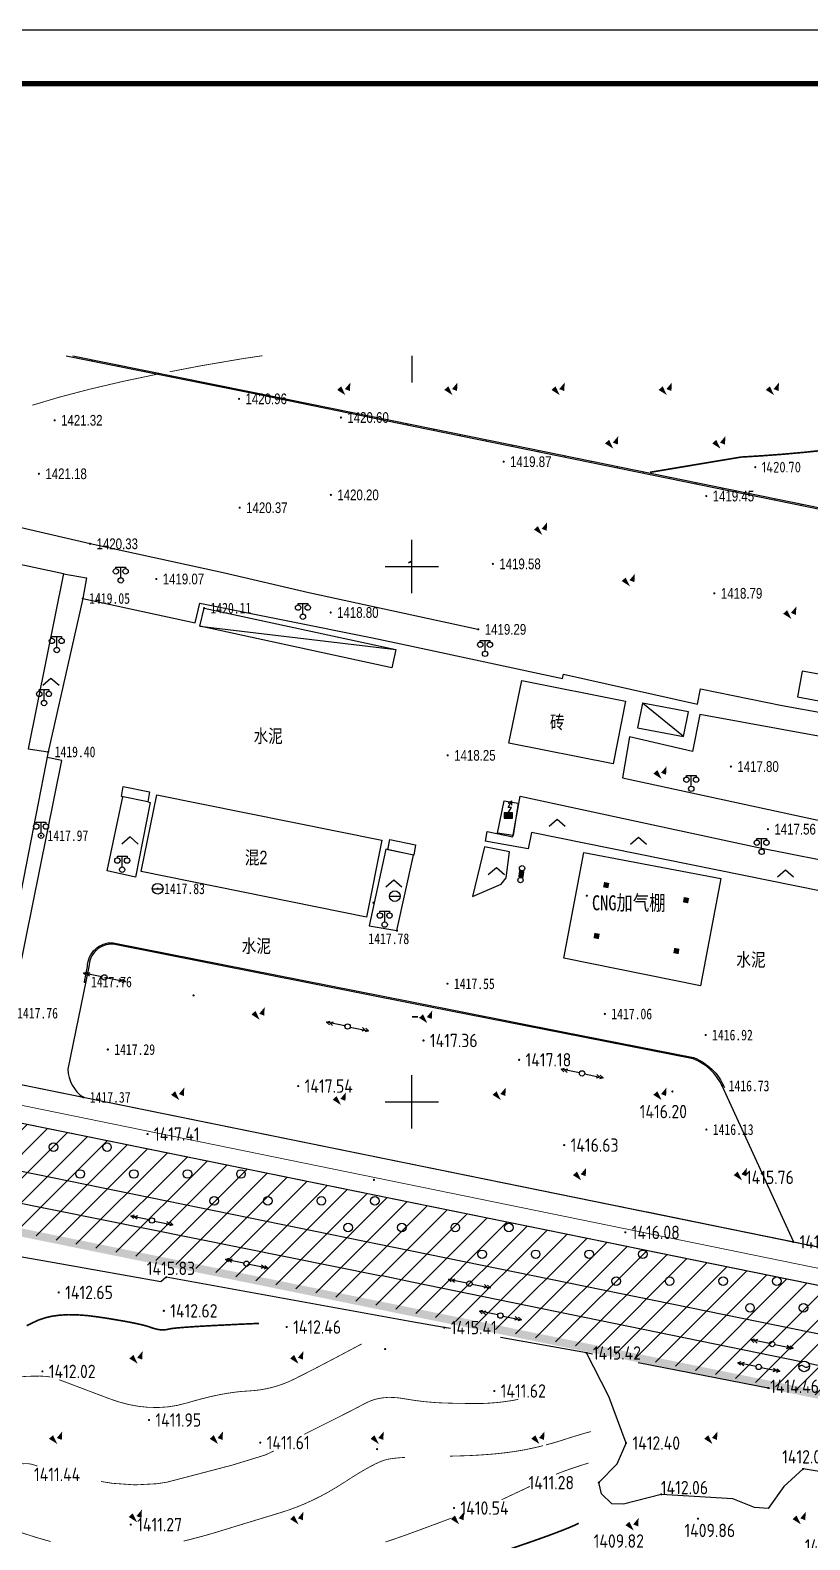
# Model space of a CAD drawing. Extents: x -2226 to 12369489, y -12501589 to 2275.
# Drawn here: x 5663960.8 to 5664106.3, y -6547689.2 to -6547407.2 of the extents above; entities that cross this region are included whole.
import ezdxf
from ezdxf.enums import TextEntityAlignment as Align

# ---------------------------------------------------------------- set-up
doc = ezdxf.new("R2010")
doc.units = 0
doc.header["$LTSCALE"] = 1000
doc.header["$MEASUREMENT"] = 0
for name, pattern in [('ACAD_ISO05W100', [34, 24, -3, 0.5, -3, 0.5, -3]), ('DASHDOT2', [0.5, 0.25, -0.125, 0, -0.125]), ('DIVIDE', [1.25, 0.5, -0.25, 0, -0.25, 0, -0.25])]:
    doc.linetypes.add(name, pattern=pattern)
doc.layers.get('0').update_dxf_attribs({"linetype": 'CONTINUOUS'})
for name, color, linetype in [('DLSS', 4, 'CONTINUOUS'), ('GCD', 8, 'CONTINUOUS'), ('PUB_TEXT', 7, 'CONTINUOUS'), ('PUB_TITLE', 7, 'CONTINUOUS'), ('周边地形图', 8, 'CONTINUOUS'), ('用地红线', 1, 'DIVIDE')]:
    doc.layers.add(name, color=color, linetype=linetype)
doc.layers.add('道路红线', color=1, linetype='CONTINUOUS', lineweight=0)
doc.styles.add('HZ', font='', dxfattribs={"width": 0.8})
doc.styles.get("Standard").update_dxf_attribs({"font": 'GBENOR', "bigfont": 'GBCBIG'})
doc.styles.add('SZTH', font='', dxfattribs={"width": 0.8, "height": 3})
doc.styles.get('HZ').set_extended_font_data('SimSun')
doc.styles.get('SZTH').set_extended_font_data('FZZhongDengXian-Z07S')

# ---------------------------------------------------------------- blocks, each defined once
blk = doc.blocks.new('gc013a')
at = {"linetype": 'Continuous'}
blk.add_line((0.5, 0), (4, 0), dxfattribs=at)
at = {"linetype": 'Continuous', "flags": 128}
for points in [[(2.77, 0.35), (3.38, 0), (2.77, -0.35)], [(3.39, 0.35), (4, 0), (3.39, -0.35)]]:
    blk.add_lwpolyline(points, dxfattribs=at)
blk = doc.blocks.new('gc170')
at = {"linetype": 'Continuous'}
blk.add_circle((0, 0), 0.5, dxfattribs=at)
blk = doc.blocks.new('gc090')
for points in [[(-1.02, 0.41, 1, 0, 0), (0.15, -0.9, 0, 0, 0)], [(1.07, 1.45, 0, 1, 0), (0.52, 0.05, 1, 1, 0)]]:
    blk.add_lwpolyline(points, format="xyseb")
blk = doc.blocks.new('gc122')
blk.add_circle((0, 0), 0.8)
blk = doc.blocks.new('gc097')
for p, q in [((-0.9, 2.2), (-0.9, 2.5)), ((-0.9, 2.5), (0.9, 2.5)), ((0, 0.5), (0, 2.5)), ((0.9, 2.5), (0.9, 2.2))]:
    blk.add_line(p, q)
for centre in [(-0.9, 1.7), (0, 0), (0.9, 1.7)]:
    blk.add_circle(centre, 0.5)
blk = doc.blocks.new('GC042')
blk.add_line((-1, 0), (1, 0))
blk.add_circle((0, 0), 1)
blk = doc.blocks.new('GC200')
at = {"linetype": 'Continuous', "const_width": 0.2, "flags": 128}
blk.add_lwpolyline([(-0.1, 0, 1), (0.1, 0, 1)], format="xyb", close=True, dxfattribs=at)
blk = doc.blocks.new('gc211')
for p, q in [((0, 0), (-1.5, -1.32)), ((1.5, -1.32), (0, 0))]:
    blk.add_line(p, q)
blk = doc.blocks.new('gc046')
blk.add_circle((0, 0), 1)
for centre, start, end in [((-0.43, -0.55), 52.0967, 144.3058), ((0.43, 0.55), 232.0967, 324.3058)]:
    blk.add_arc(centre, 0.694, start, end)
blk = doc.blocks.new('gc002')
at = {"const_width": 1}
blk.add_lwpolyline([(-0.5, 0), (0.5, 0)], dxfattribs=at)
blk = doc.blocks.new('*U19')
at = {"linetype": 'Continuous'}
for points in [[(0.8, 1), (-0.8, 1), (0.8, 0)], [(-0.8, 0), (0.8, 0), (-0.8, 1)], [(0.8, 0), (-0.8, 0), (0, 0)]]:
    blk.add_solid(points, dxfattribs=at)
blk = doc.blocks.new('gc129')
at = {"linetype": 'Continuous', "flags": 128}
for points in [[(-0.05, 2), (0.64, 3.2)], [(-0.05, 2.8), (0.64, 3.2)], [(0.64, 2.4), (0.64, 3.2)], [(-0.8, 0), (0, 0), (0.8, 0), (0.8, 1), (-0.8, 1), (-0.8, 0)], [(0.58, 2), (-0.05, 2)], [(0, 1), (0.58, 2)]]:
    blk.add_lwpolyline(points, dxfattribs=at)
at = {"linetype": 'Continuous'}
blk.add_blockref('*U19', (0, 0), dxfattribs=at)

msp = doc.modelspace()

# ---------------------------------------------------------------- hatches: boundary and pattern name
at = {"layer": 'PUB_TEXT'}
h = msp.add_hatch(dxfattribs=at)
h.set_pattern_fill('ANSI31', color=62, scale=2, style=0)
h.set_pattern_definition([(45, (5659762.3015, -6542474.5832), (-2.245064, 2.245064), [])])
h.paths.add_polyline_path([(5663473.99, -6547974.44), (5663811.29, -6548013.16), (5663803.53, -6548018.87), (5663798.4, -6548024.15), (5663793.4, -6548031.23), (5663457.36, -6547992.66), (5663455.09, -6547991.63), (5663453.92, -6547990.57), (5663452.92, -6547988.73), (5663452.74, -6547987.81), (5663493.87, -6547525.21), (5663494.28, -6547522.42), (5663495.13, -6547520.82), (5663496.36, -6547519.38), (5663497.42, -6547518.57), (5663499.28, -6547518), (5663502.79, -6547518.35), (5664257.18, -6547672.12), (5664260.62, -6547675.58), (5664263.78, -6547680.43), (5664265.2, -6547683.16), (5664266.64, -6547686.39), (5664267.08, -6547688.5), (5664267.32, -6547692.27), (5664267.25, -6547694.09), (5664234.43, -6547954.44), (5664230.47, -6547954.27), (5664222.81, -6547955.85), (5664215.94, -6547959.91), (5664213.24, -6547962.58), (5664247.31, -6547692.36), (5664246.5, -6547690.54), (5663512.56, -6547540.76)])

# ---------------------------------------------------------------- linework, layer by layer
at = {"layer": 'DLSS', "linetype": 'Continuous', "const_width": 0.2, "flags": 128}
for points in [[(5664032, -6547619.06), (5663702.03, -6547551.83)], [(5663700.96, -6547558.82), (5664032, -6547626.23)], [(5664277.59, -6547669.16), (5664032, -6547619.06)], [(5664032, -6547626.23), (5664257.18, -6547672.12)]]:
    msp.add_lwpolyline(points, dxfattribs=at)
at = {"layer": 'PUB_TITLE'}
msp.add_lwpolyline([(5663292.59, -6548248.25), (5664481.59, -6548248.25), (5664481.59, -6547407.25), (5663292.59, -6547407.25)], close=True, dxfattribs=at)
at = {"layer": 'PUB_TITLE', "const_width": 1}
msp.add_lwpolyline([(5663317.59, -6548238.25), (5664471.59, -6548238.25), (5664471.59, -6547417.25), (5663317.59, -6547417.25)], close=True, dxfattribs=at)
at = {"layer": '周边地形图'}
for p, q in [((5663972.36, -6547469.03), (5663972.41, -6547468.79)), ((5664032, -6547468.05), (5664032, -6547473.05)), ((5663977.26, -6547470.02), (5663977.31, -6547469.78)), ((5663982.16, -6547471.01), (5663982.21, -6547470.77)), ((5663987.07, -6547472), (5663987.11, -6547471.76)), ((5663991.97, -6547472.99), (5663992.01, -6547472.75)), ((5663996.87, -6547473.98), (5663996.92, -6547473.74)), ((5664001.77, -6547474.96), (5664001.82, -6547474.73)), ((5664006.67, -6547475.97), (5664006.72, -6547475.73)), ((5664011.57, -6547476.97), (5664011.61, -6547476.73)), ((5664016.46, -6547477.97), (5664016.51, -6547477.73)), ((5664021.36, -6547478.97), (5664021.41, -6547478.74)), ((5664026.26, -6547479.97), (5664026.31, -6547479.74)), ((5664031.16, -6547480.97), (5664031.21, -6547480.74)), ((5664036.06, -6547481.98), (5664036.11, -6547481.74)), ((5664040.96, -6547482.98), (5664041.01, -6547482.74)), ((5664045.86, -6547483.98), (5664045.91, -6547483.74)), ((5664050.76, -6547484.98), (5664050.8, -6547484.74)), ((5664055.65, -6547485.98), (5664055.7, -6547485.75)), ((5664060.55, -6547486.98), (5664060.6, -6547486.75)), ((5664065.45, -6547487.99), (5664065.5, -6547487.75)), ((5664070.35, -6547488.99), (5664070.4, -6547488.75)), ((5664075.25, -6547489.99), (5664075.3, -6547489.75)), ((5664080.15, -6547490.99), (5664080.2, -6547490.76)), ((5664085.05, -6547491.99), (5664085.09, -6547491.76)), ((5664089.94, -6547492.99), (5664089.99, -6547492.76)), ((5664094.84, -6547494), (5664094.89, -6547493.76)), ((5664099.74, -6547495), (5664099.79, -6547494.76)), ((5664104.64, -6547496), (5664104.69, -6547495.76)), ((5664032, -6547512.41), (5664032, -6547502.41)), ((5664027, -6547507.41), (5664037, -6547507.41)), ((5663992.44, -6547518.57), (5664029.02, -6547522.95)), ((5664082.68, -6547539.15), (5664075.02, -6547532.92)), ((5664032, -6547612.41), (5664032, -6547602.41)), ((5664027, -6547607.41), (5664037, -6547607.41))]:
    msp.add_line(p, q, dxfattribs=at)
at = {"layer": '周边地形图', "flags": 128}
for points in [[(5663967.51, -6547468.05), (5664001.67, -6547474.94), (5664032, -6547481.15)], [(5663968.73, -6547468.05), (5664001.71, -6547474.71), (5664032, -6547480.9)], [(5664032, -6547480.9), (5664053.7, -6547485.34), (5664146.26, -6547504.27)], [(5664032, -6547481.15), (5664053.65, -6547485.57), (5664146.22, -6547504.5)], [(5664032, -6547516.51), (5664012.76, -6547512.36), (5663996.77, -6547508.63), (5663971.95, -6547503.18), (5663951.24, -6547498.42), (5663918.6, -6547493.01), (5663912.64, -6547492.84), (5663908.14, -6547498.6), (5663904.53, -6547519.91), (5663900.81, -6547537.75)], [(5663874.55, -6547586.48), (5663876.98, -6547584.98), (5663879.56, -6547583.2), (5663890.48, -6547574.12), (5663900.54, -6547564.38), (5663901.01, -6547563.84), (5663914.42, -6547501.17), (5663914.53, -6547501.06), (5663917.64, -6547498.23), (5663966.98, -6547508.71), (5663960.4, -6547541.49), (5663964.13, -6547542.04), (5663954.84, -6547589.33), (5663955.26, -6547590.96), (5663957.13, -6547590.84), (5663966.67, -6547543.66), (5663963.92, -6547543.12)], [(5663966.96, -6547508.8), (5663971.25, -6547509.54), (5663970.58, -6547513.38), (5663964.13, -6547542.04)], [(5663970.58, -6547513.38), (5663991.54, -6547517.93), (5663992.46, -6547514.26), (5664024.68, -6547520.73), (5664032, -6547522.31)], [(5664044.31, -6547519.16), (5664032, -6547516.51)], [(5664032, -6547522.31), (5664060.12, -6547528.35), (5664060.27, -6547527.54), (5664085.31, -6547533.15), (5664085.88, -6547530.24), (5664101.13, -6547533.38), (5664109.41, -6547534.88), (5664108.58, -6547539.21), (5664085.76, -6547535.08), (5664084.4, -6547541.97), (5664072.62, -6547539.21), (5664071.29, -6547546.86), (5664131.09, -6547559.85), (5664124.06, -6547600.3)], [(5664032, -6547635.28), (5663532, -6547533.21)], [(5663982.7, -6547551.38), (5663983.16, -6547551.47), (5663983.16, -6547551.47), (5663980.45, -6547565.45), (5663975.14, -6547564.25), (5663978.04, -6547550.44)], [(5664045.73, -6547558.71), (5664046.06, -6547556.91), (5664050.82, -6547557.9), (5664052.23, -6547550.29), (5664096.39, -6547559.85), (5664114.6, -6547563.44), (5664113.59, -6547569.13), (5664054.3, -6547557.09), (5664053.73, -6547560.18), (5664045.7, -6547558.71)], [(5664032, -6547559.28), (5664032.7, -6547559.43), (5664032.37, -6547561.36), (5664032, -6547561.28)], [(5664032, -6547562.75), (5664032.31, -6547561.34), (5664032, -6547561.28)], [(5664043.33, -6547569.07), (5664048.66, -6547566.77), (5664049.62, -6547565.56), (5664050.24, -6547560.72), (5664045.54, -6547559.78), (5664043.33, -6547569.07)], [(5663717.94, -6547577.96), (5663938.85, -6547622.31), (5664026.33, -6547639.93)], [(5664032, -6547648.47), (5663986.15, -6547640.16), (5663985.12, -6547641.02), (5663966.28, -6547637.66), (5663922.18, -6547629.91)], [(5664255.39, -6547680.88), (5664032, -6547635.28)], [(5664032, -6547641.08), (5664026.43, -6547639.93)], [(5664104.66, -6547655.99), (5664032, -6547641.08)], [(5664039.21, -6547649.77), (5664038.06, -6547649.57), (5664032, -6547648.47)], [(5664141.82, -6547675.24), (5664132.38, -6547679.86), (5664124.59, -6547679.2), (5664105.02, -6547675.97), (5664101.42, -6547679.25), (5664098.47, -6547683.35), (5664095.96, -6547683.17), (5664091.88, -6547681.54), (5664078.54, -6547680.72), (5664071.48, -6547682.55), (5664069.34, -6547682.52), (5664067.37, -6547680.6), (5664066.89, -6547678.53), (5664070.29, -6547675.01), (5664071.98, -6547671.14), (5664068.79, -6547662.44), (5664064.59, -6547654.31), (5664048.56, -6547651.44)], [(5664065.74, -6547654.53), (5664064.59, -6547654.31)], [(5664098.82, -6547660.96), (5664074.24, -6547656.18)], [(5664123.52, -6547659.86), (5664106.05, -6547656.27)]]:
    msp.add_lwpolyline(points, dxfattribs=at)
at = {"layer": '周边地形图'}
for points, const_width in [([(5664004.13, -6547468.05), (5664000.7, -6547468.55), (5663992.66, -6547469.92), (5663986.78, -6547471.05)], 0.15), ([(5663985.05, -6547471.38), (5663978.1, -6547472.84), (5663971.79, -6547474.32), (5663966.14, -6547475.81), (5663961.15, -6547477.3), (5663961.15, -6547477.3)], 0.15), ([(5664148.41, -6547491.36), (5664146.81, -6547490.55), (5664144.48, -6547489.49), (5664142.09, -6547488.49), (5664139.64, -6547487.57), (5664137.12, -6547486.72), (5664134.51, -6547485.99), (5664131.76, -6547485.41), (5664128.88, -6547485), (5664125.86, -6547484.74), (5664122.7, -6547484.64), (5664119.41, -6547484.7), (5664115.98, -6547484.92), (5664112.42, -6547485.3), (5664108.75, -6547485.73), (5664105.02, -6547486.11), (5664101.22, -6547486.45), (5664097.35, -6547486.74), (5664093.41, -6547486.98), (5664076.46, -6547489.82)], 0.3), ([(5664032, -6547506.43), (5664031.36, -6547506.75)], 0.3), ([(5664032, -6547591.51), (5664033.14, -6547591.55)], 0.3), ([(5663960.13, -6547649.22), (5663961.21, -6547648.68), (5663962.32, -6547648.16), (5663963.54, -6547647.75), (5663964.87, -6547647.44), (5663966.32, -6547647.25), (5663967.88, -6547647.16), (5663969.56, -6547647.19), (5663971.36, -6547647.32), (5663973.27, -6547647.56), (5663975.14, -6547647.84), (5663976.83, -6547648.12), (5663978.34, -6547648.38), (5663979.67, -6547648.63), (5663980.82, -6547648.87), (5663981.78, -6547649.09), (5663982.56, -6547649.3), (5663983.16, -6547649.5), (5663983.66, -6547649.67), (5663984.13, -6547649.81), (5663984.59, -6547649.91), (5663985.02, -6547649.98), (5663985.44, -6547650), (5663985.83, -6547649.99), (5663986.2, -6547649.95), (5663986.55, -6547649.86), (5663987.12, -6547649.76), (5663988.12, -6547649.64), (5663989.57, -6547649.52), (5663991.47, -6547649.39), (5663993.81, -6547649.25), (5663996.59, -6547649.11), (5663999.81, -6547648.95), (5664003.48, -6547648.79)], 0.3), ([(5663966.17, -6547659.31), (5663966.86, -6547659.57), (5663967.87, -6547659.95), (5663969.04, -6547660.39), (5663970.38, -6547660.9), (5663971.89, -6547661.47), (5663973.56, -6547662.1), (5663975.4, -6547662.8), (5663977.31, -6547663.45), (5663979.19, -6547663.95), (5663981.05, -6547664.29), (5663982.88, -6547664.47), (5663984.69, -6547664.5), (5663986.47, -6547664.38), (5663988.22, -6547664.1), (5663989.95, -6547663.67), (5663991.63, -6547663.18), (5663993.23, -6547662.76), (5663994.77, -6547662.39), (5663996.23, -6547662.08), (5663997.63, -6547661.83), (5663998.95, -6547661.64), (5664000.2, -6547661.5), (5664001.38, -6547661.42), (5664002.51, -6547661.34), (5664003.64, -6547661.21), (5664004.75, -6547661.01), (5664005.85, -6547660.76), (5664006.93, -6547660.45), (5664008.01, -6547660.08), (5664009.07, -6547659.65), (5664010.11, -6547659.16), (5664011.22, -6547658.6), (5664012.46, -6547657.97), (5664013.83, -6547657.27), (5664015.33, -6547656.49), (5664016.97, -6547655.63), (5664018.73, -6547654.7), (5664020.63, -6547653.69), (5664022.66, -6547652.61)], 0.15), ([(5663956.09, -6547659.03), (5663956.11, -6547659.03), (5663958.06, -6547658.84), (5663959.8, -6547658.7), (5663961.33, -6547658.64), (5663962.65, -6547658.63), (5663963.76, -6547658.69), (5663964.52, -6547658.8)], 0.15), ([(5664011.9, -6547669.51), (5664012.86, -6547669.02), (5664014.3, -6547668.3), (5664015.76, -6547667.57), (5664017.13, -6547666.89), (5664018.41, -6547666.25), (5664019.58, -6547665.65), (5664020.67, -6547665.1), (5664021.65, -6547664.59), (5664022.54, -6547664.12), (5664023.34, -6547663.7), (5664024.1, -6547663.34), (5664024.9, -6547663.05), (5664025.74, -6547662.83), (5664026.61, -6547662.69), (5664027.52, -6547662.61), (5664028.46, -6547662.62), (5664029.44, -6547662.69), (5664030.45, -6547662.84), (5664031.48, -6547663.01), (5664032, -6547663.09)], 0.15), ([(5664032, -6547663.09), (5664032.51, -6547663.17), (5664033.53, -6547663.3), (5664034.55, -6547663.42), (5664035.57, -6547663.51), (5664036.58, -6547663.59), (5664037.59, -6547663.64), (5664038.6, -6547663.67), (5664039.58, -6547663.7), (5664040.5, -6547663.72), (5664041.36, -6547663.73), (5664042.17, -6547663.74), (5664042.91, -6547663.75), (5664043.6, -6547663.75), (5664044.24, -6547663.75), (5664044.81, -6547663.75), (5664045.37, -6547663.74), (5664045.94, -6547663.71), (5664046.54, -6547663.68), (5664047.15, -6547663.63), (5664047.79, -6547663.58), (5664048.44, -6547663.51), (5664049.12, -6547663.43), (5664049.81, -6547663.33), (5664050.5, -6547663.23), (5664051.18, -6547663.11), (5664051.83, -6547662.97), (5664051.88, -6547662.96)], 0.15), ([(5664057.05, -6547671.48), (5664057.8, -6547671.28), (5664059.06, -6547670.92), (5664060.32, -6547670.52), (5664061.51, -6547670.14), (5664062.57, -6547669.81), (5664063.49, -6547669.53), (5664064.27, -6547669.3), (5664064.92, -6547669.12), (5664065.43, -6547668.99), (5664065.45, -6547668.99)], 0.15), ([(5663937.05, -6547670.73), (5663938.6, -6547670.69), (5663940.9, -6547670.76), (5663943.17, -6547670.97), (5663945.42, -6547671.31), (5663947.64, -6547671.79), (5663949.83, -6547672.41), (5663951.89, -6547673.05), (5663953.71, -6547673.59), (5663955.29, -6547674.05), (5663956.63, -6547674.42), (5663957.73, -6547674.7), (5663958.58, -6547674.89), (5663959.2, -6547674.99), (5663959.57, -6547675.01), (5663959.82, -6547674.98), (5663960.09, -6547674.98), (5663960.35, -6547674.99), (5663960.63, -6547675.02), (5663960.91, -6547675.07), (5663961.19, -6547675.14), (5663961.49, -6547675.22), (5663961.78, -6547675.32), (5663962.13, -6547675.44)], 0.15), ([(5664039.1, -6547673.59), (5664039.43, -6547673.58), (5664041.26, -6547673.53), (5664042.99, -6547673.47), (5664044.63, -6547673.38), (5664046.19, -6547673.27), (5664047.65, -6547673.15), (5664049.02, -6547673), (5664050.31, -6547672.84), (5664051.55, -6547672.65), (5664052.8, -6547672.44), (5664054.04, -6547672.19), (5664055.29, -6547671.92), (5664056.49, -6547671.63)], 0.15), ([(5663973.97, -6547678.31), (5663976.15, -6547678.66), (5663980.33, -6547678.95), (5663984.34, -6547678.74), (5663986.28, -6547678.45), (5663998.47, -6547675.26), (5664004.66, -6547673.36), (5664006.24, -6547672.61)], 0.15), ([(5663989.38, -6547689.45), (5663990.79, -6547689.1), (5663992.16, -6547688.74), (5663993.5, -6547688.38), (5663994.81, -6547688), (5663996.08, -6547687.62), (5663997.36, -6547687.23), (5663998.67, -6547686.82), (5664000.03, -6547686.41), (5664001.41, -6547685.98), (5664002.84, -6547685.55), (5664004.31, -6547685.1), (5664005.81, -6547684.65), (5664007.35, -6547684.18), (5664008.9, -6547683.68), (5664010.44, -6547683.12), (5664011.96, -6547682.5), (5664013.47, -6547681.81), (5664014.97, -6547681.07), (5664016.45, -6547680.27), (5664017.92, -6547679.4), (5664019.38, -6547678.48), (5664020.77, -6547677.58), (5664022.05, -6547676.78), (5664023.23, -6547676.09), (5664024.29, -6547675.5), (5664025.24, -6547675.01), (5664026.08, -6547674.63), (5664026.81, -6547674.36), (5664027.43, -6547674.18), (5664028.08, -6547674.07), (5664028.91, -6547673.96), (5664029.91, -6547673.87), (5664030.7, -6547673.82)], 0.15), ([(5664058.9, -6547676.98), (5664059.43, -6547676.76), (5664060.51, -6547676.35), (5664061.58, -6547675.97), (5664062.65, -6547675.61), (5664063.66, -6547675.28), (5664064.56, -6547675), (5664065.01, -6547674.86)], 0.15), ([(5664048.74, -6547681.73), (5664054.05, -6547679.23)], 0.15), ([(5663952.05, -6547685.22), (5663953.09, -6547685.64), (5663954.91, -6547686.35), (5663956.67, -6547687), (5663958.37, -6547687.61), (5663960.01, -6547688.16), (5663961.59, -6547688.67), (5663963.12, -6547689.12), (5663964.59, -6547689.53)], 0.15), ([(5664032, -6547687.9), (5664033.52, -6547687.35), (5664035.5, -6547686.61), (5664037.49, -6547685.87), (5664039.31, -6547685.19), (5664039.37, -6547685.17)], 0.15), ([(5664027.03, -6547689.62), (5664027.54, -6547689.46), (5664028.75, -6547689.06), (5664030.15, -6547688.57), (5664031.74, -6547688), (5664032, -6547687.9)], 0.15), ([(5664032, -6547697.35), (5664033.06, -6547697), (5664034.45, -6547696.53), (5664035.73, -6547696.09), (5664036.89, -6547695.69), (5664037.93, -6547695.31), (5664038.86, -6547694.97), (5664039.81, -6547694.62), (5664040.95, -6547694.21), (5664042.27, -6547693.74), (5664043.77, -6547693.21), (5664045.44, -6547692.62), (5664047.3, -6547691.98), (5664049.34, -6547691.27), (5664051.55, -6547690.51), (5664053.75, -6547689.75), (5664055.74, -6547689.05), (5664057.52, -6547688.41), (5664059.08, -6547687.83), (5664060.43, -6547687.3), (5664061.57, -6547686.84), (5664062.5, -6547686.44), (5664063.15, -6547686.12)], 0.3)]:
    msp.add_lwpolyline(points, dxfattribs=dict(at, const_width=const_width))
at = {"layer": '周边地形图', "flags": 128}
for points in [[(5664028.24, -6547526.34), (5663992.44, -6547518.57), (5663993.22, -6547515.19), (5664029.02, -6547522.95)], [(5664104, -6547531.73), (5664123.59, -6547535.45), (5664124.49, -6547530.54), (5664104.85, -6547526.98)], [(5664052.51, -6547528.7), (5664071.86, -6547532.58), (5664069.54, -6547544.25), (5664050.11, -6547540.4)], [(5664074.1, -6547537.52), (5664082.68, -6547539.15), (5664083.6, -6547534.54), (5664075.02, -6547532.92)], [(5663978.15, -6547548.51), (5663983.06, -6547549.5), (5663982.7, -6547551.38), (5663977.79, -6547550.39)], [(5664026.38, -6547558.56), (5664023.51, -6547572.92), (5663981.5, -6547564.41), (5663984.41, -6547550.06)], [(5664048.01, -6547557.2), (5664049.21, -6547551.17), (5664051.87, -6547551.6), (5664050.9, -6547557.66)], [(5664027.86, -6547558.39), (5664032.7, -6547559.43), (5664032.37, -6547561.36), (5664027.52, -6547560.31)], [(5664024.06, -6547574.51), (5664029.22, -6547575.42), (5664032.31, -6547561.34), (5664027.15, -6547560.23)], [(5664064.1, -6547560.86), (5664089.67, -6547565.68), (5664085.88, -6547585.75), (5664060.38, -6547580.57)]]:
    msp.add_lwpolyline(points, close=True, dxfattribs=at)
for points, const_width in [([(5664032, -6547619.06), (5663702.03, -6547551.83)], 0.2), ([(5663700.96, -6547558.82), (5664032, -6547626.23)], 0.2), ([(5664052.51, -6547564.27), (5664052.34, -6547565.49)], 1), ([(5664104.31, -6547633.79), (5664032, -6547619.06)], 0.2), ([(5664032, -6547626.23), (5664179.15, -6547656.2)], 0.2), ([(5664104.31, -6547633.82), (5664075.61, -6547627.92)], 0.2)]:
    msp.add_lwpolyline(points, dxfattribs=dict(at, const_width=const_width))
at = {"layer": '周边地形图', "const_width": 0.2, "flags": 128}
for points in [[(5664024.73, -6547570.21, 1), (5664024.93, -6547570.21, 1)], [(5664064.55, -6547568.91, 1), (5664064.75, -6547568.91, 1)], [(5663991.15, -6547587.53, 1), (5663991.35, -6547587.53, 1)], [(5664034.07, -6547595.95, 1), (5664034.27, -6547595.95, 1)], [(5664051.92, -6547599.56, 1), (5664052.12, -6547599.56, 1)], [(5664010.69, -6547604.46, 1), (5664010.89, -6547604.46, 1)], [(5664080.52, -6547605.48, 1), (5664080.72, -6547605.48, 1)], [(5663982.57, -6547613.42, 1), (5663982.77, -6547613.42, 1)], [(5664060.33, -6547615.49, 1), (5664060.53, -6547615.49, 1)], [(5664024.82, -6547621.98, 1), (5664025.02, -6547621.98, 1)], [(5664093.05, -6547621.51, 1), (5664093.25, -6547621.51, 1)], [(5664071.73, -6547631.79, 1), (5664071.93, -6547631.79, 1)], [(5664103.06, -6547633.56, 1), (5664103.26, -6547633.56, 1)], [(5663986.05, -6547640.16, 1), (5663986.25, -6547640.16, 1)], [(5663966, -6547643.01, 1), (5663966.2, -6547643.01, 1)], [(5663985.61, -6547646.44, 1), (5663985.81, -6547646.44, 1)], [(5664008.54, -6547649.47, 1), (5664008.74, -6547649.47, 1)], [(5664037.96, -6547649.57, 1), (5664038.16, -6547649.57, 1)], [(5664026.91, -6547653.58, 1), (5664027.11, -6547653.58, 1)], [(5664064.49, -6547654.31, 1), (5664064.69, -6547654.31, 1)], [(5663962.95, -6547657.76, 1), (5663963.15, -6547657.76, 1)], [(5664047.28, -6547661.41, 1), (5664047.48, -6547661.41, 1)], [(5664098.39, -6547660.84, 1), (5664098.59, -6547660.84, 1)], [(5663982.84, -6547666.83, 1), (5663983.04, -6547666.83, 1)], [(5664003.6, -6547671.06, 1), (5664003.8, -6547671.06, 1)], [(5664071.88, -6547671.14, 1), (5664072.08, -6547671.14, 1)], [(5664025.41, -6547672.27, 1), (5664025.61, -6547672.27, 1)], [(5664104.92, -6547675.97, 1), (5664105.12, -6547675.97, 1)], [(5664066.79, -6547678.53, 1), (5664066.99, -6547678.53, 1)], [(5664039.78, -6547683.28, 1), (5664039.98, -6547683.28, 1)], [(5664078.44, -6547680.72, 1), (5664078.64, -6547680.72, 1)], [(5664085.3, -6547685.26, 1), (5664085.5, -6547685.26, 1)], [(5663979.44, -6547686.37, 1), (5663979.64, -6547686.37, 1)]]:
    msp.add_lwpolyline(points, format="xyb", close=True, dxfattribs=at)
at = {"layer": '周边地形图', "flags": 128}
for points in [[(5664032, -6547589.01), (5663976.23, -6547577.94, 0.416372), (5663971.71, -6547582.16), (5663967.8, -6547601.31, 0.244735), (5663970.69, -6547606.55)], [(5663970.92, -6547585.01), (5663971.45, -6547582.13, -0.416266), (5663976.26, -6547577.68), (5664032, -6547588.75)], [(5664032, -6547588.75), (5664060.2, -6547594.34), (5664084.57, -6547599.11, -0.198915), (5664090.34, -6547604.7)], [(5664103.22, -6547633.5), (5664089.92, -6547604.42, 0.188634), (5664084.5, -6547599.36), (5664060.15, -6547594.6), (5664032, -6547589.01)]]:
    msp.add_lwpolyline(points, format="xyb", dxfattribs=at)
at = {"layer": '用地红线', "color": 1, "linetype": 'ACAD_ISO05W100', "ltscale": 0.4}
msp.add_line((5664257.18, -6547672.12), (5663735.16, -6547565.78), dxfattribs=at)
at = {"layer": '用地红线', "color": 1, "linetype": 'DIVIDE', "ltscale": 15, "const_width": 1.5}
msp.add_lwpolyline([(5664246.39, -6547690.34), (5663731.16, -6547585.38), (5663512.56, -6547540.76), (5663473.99, -6547974.44), (5664201.2, -6548057.92), (5664247.28, -6547693.07), (5664247.31, -6547692.63), (5664247.31, -6547692.1), (5664246.62, -6547690.74)], close=True, dxfattribs=at)
at = {"layer": '用地红线', "color": 4, "linetype": 'DIVIDE', "ltscale": 15, "const_width": 1.5}
msp.add_lwpolyline([(5663658.06, -6547570.46), (5664246.39, -6547690.34), (5664247.31, -6547692.1), (5664237, -6547774.46), (5663641.16, -6547706.06), (5663658.06, -6547570.46)], close=True, dxfattribs=at)
at = {"layer": '道路红线', "linetype": 'DASHDOT2', "ltscale": 25}
msp.add_line((5663317.59, -6547476.81), (5664352.5, -6547688.57), dxfattribs=at)

# ---------------------------------------------------------------- block references
at = {"layer": '周边地形图', "color": 8, "zscale": 0.001}
for name, p in [('gc090', (5664019.45, -6547474.51)), ('gc090', (5664039.45, -6547474.51)), ('gc090', (5664059.45, -6547474.51)), ('gc090', (5664079.45, -6547474.51)), ('gc090', (5664099.45, -6547474.51)), ('gc090', (5664069.45, -6547484.51)), ('gc090', (5664089.45, -6547484.51)), ('GC200', (5664096.09, -6547488.86)), ('gc090', (5664056.18, -6547500.61)), ('gc097', (5663977.67, -6547510.02)), ('gc090', (5664072.55, -6547510.22)), ('gc097', (5664011.67, -6547516.8)), ('gc090', (5664102.69, -6547516.32)), ('gc097', (5663965.73, -6547523.02)), ('gc097', (5664045.67, -6547523.73)), ('gc097', (5663963.35, -6547532.92)), ('gc211', (5663964.65, -6547528.35)), ('gc090', (5664078.46, -6547546.18)), ('gc097', (5664084.15, -6547548.95)), ('gc129', (5664050, -6547554.41)), ('gc097', (5663962.8, -6547557.69)), ('gc211', (5664059.1, -6547554.66)), ('gc211', (5663979.4, -6547557.93)), ('gc211', (5664074.29, -6547558.04)), ('gc097', (5664097.28, -6547560.71)), ('gc097', (5663977.94, -6547564.04)), ('gc211', (5664047.77, -6547563.67)), ('gc170', (5664052.57, -6547563.78)), ('gc211', (5664101.74, -6547564.15)), ('GC042', (5663984.56, -6547567.6)), ('gc211', (5664028.64, -6547565.99)), ('gc170', (5664052.28, -6547565.99)), ('GC042', (5664028.82, -6547569)), ('gc097', (5664026.93, -6547574.31)), ('gc170', (5663974.63, -6547584.16)), ('gc090', (5664003.46, -6547591.18)), ('gc090', (5664034.73, -6547591.8)), ('gc170', (5664020, -6547593.33)), ('gc170', (5664063.76, -6547602.1)), ('gc090', (5663988.46, -6547606.18)), ('gc090', (5664018.61, -6547607.08)), ('gc090', (5664048.46, -6547606.18)), ('gc090', (5664078.46, -6547606.18)), ('gc122', (5663965.11, -6547615.88)), ('gc122', (5663975.11, -6547615.88)), ('gc122', (5663970.11, -6547620.88)), ('gc122', (5663980.11, -6547620.88)), ('gc122', (5663990.11, -6547620.88)), ('gc122', (5664000.11, -6547620.88)), ('gc090', (5664063.46, -6547621.18)), ('gc090', (5664093.46, -6547621.18)), ('gc122', (5663995.11, -6547625.88)), ('gc122', (5664005.11, -6547625.88)), ('gc122', (5664015.11, -6547625.88)), ('gc122', (5664025.11, -6547625.88)), ('gc170', (5663983.49, -6547629.57)), ('gc122', (5664020.11, -6547630.88)), ('gc122', (5664030.11, -6547630.88)), ('gc122', (5664040.11, -6547630.88)), ('gc122', (5664050.11, -6547630.88)), ('gc122', (5664045.11, -6547635.88)), ('gc122', (5664055.11, -6547635.88)), ('gc122', (5664065.11, -6547635.88)), ('gc122', (5664075.11, -6547635.88)), ('gc170', (5664001.14, -6547637.64)), ('gc122', (5664070.11, -6547640.88)), ('gc122', (5664080.11, -6547640.88)), ('gc122', (5664090.11, -6547640.88)), ('gc122', (5664100.11, -6547640.88)), ('gc170', (5664042.75, -6547641.36)), ('gc122', (5664095.11, -6547645.88)), ('gc122', (5664105.11, -6547645.88)), ('gc170', (5664048.52, -6547647.32)), ('gc090', (5663980.68, -6547655.42)), ('gc090', (5664010.68, -6547655.42)), ('gc170', (5664099.23, -6547652.64)), ('gc170', (5664096.73, -6547656.92)), ('gc046', (5664105.22, -6547656.82)), ('gc090', (5663965.68, -6547670.42)), ('gc090', (5663995.68, -6547670.42)), ('gc090', (5664025.68, -6547670.42)), ('gc090', (5664055.68, -6547670.42)), ('gc090', (5664087.96, -6547670.42)), ('gc090', (5663980.55, -6547685.01)), ('gc090', (5664010.68, -6547685.42)), ('gc090', (5664040.68, -6547685.42)), ('gc090', (5664073.25, -6547686.57)), ('gc090', (5664104.44, -6547685.42))]:
    msp.add_blockref(name, p, dxfattribs=at)
at = {"layer": '周边地形图', "color": 8}
ref = msp.add_blockref('GC200', (5663999.75, -6547476.1), dxfattribs=dict(at, zscale=0.001))
ref.add_attrib('height', '1420.96', dxfattribs={"layer": 'GCD', "linetype": 'Continuous', "height": 2, "style": 'SZTH', "width": 0.8}).set_placement((5664000.95, -6547476.1), align=Align.MIDDLE_LEFT)
ref = msp.add_blockref('GC200', (5663965.34, -6547480.11), dxfattribs=dict(at, zscale=0.001))
ref.add_attrib('height', '1421.32', dxfattribs={"layer": 'GCD', "linetype": 'Continuous', "height": 2, "style": 'SZTH', "width": 0.8}).set_placement((5663966.54, -6547480.11), align=Align.MIDDLE_LEFT)
ref = msp.add_blockref('GC200', (5664018.76, -6547479.59), dxfattribs=dict(at, zscale=0.001))
ref.add_attrib('height', '1420.60', dxfattribs={"layer": 'GCD', "linetype": 'Continuous', "height": 2, "style": 'SZTH', "width": 0.8}).set_placement((5664019.96, -6547479.59), align=Align.MIDDLE_LEFT)
ref = msp.add_blockref('GC200', (5664049.12, -6547487.84), dxfattribs=dict(at, zscale=0.001))
ref.add_attrib('height', '1419.87', dxfattribs={"layer": 'GCD', "linetype": 'Continuous', "height": 2, "style": 'SZTH', "width": 0.8}).set_placement((5664050.32, -6547487.84), align=Align.MIDDLE_LEFT)
ref = msp.add_blockref('GC200', (5663962.4, -6547490.1), dxfattribs=dict(at, zscale=0.001))
ref.add_attrib('height', '1421.18', dxfattribs={"layer": 'GCD', "linetype": 'Continuous', "height": 2, "style": 'SZTH', "width": 0.8}).set_placement((5663963.6, -6547490.1), align=Align.MIDDLE_LEFT)
ref = msp.add_blockref('GC200', (5664016.89, -6547494.04), dxfattribs=dict(at, zscale=0.001))
ref.add_attrib('height', '1420.20', dxfattribs={"layer": 'GCD', "linetype": 'Continuous', "height": 2, "style": 'SZTH', "width": 0.8}).set_placement((5664018.09, -6547494.04), align=Align.MIDDLE_LEFT)
ref = msp.add_blockref('GC200', (5664086.94, -6547494.26), dxfattribs=dict(at, zscale=0.001))
ref.add_attrib('height', '1419.45', dxfattribs={"layer": 'GCD', "linetype": 'Continuous', "height": 2, "style": 'SZTH', "width": 0.8}).set_placement((5664088.14, -6547494.26), align=Align.MIDDLE_LEFT)
ref = msp.add_blockref('GC200', (5663999.87, -6547496.44), dxfattribs=dict(at, zscale=0.001))
ref.add_attrib('height', '1420.37', dxfattribs={"layer": 'GCD', "linetype": 'Continuous', "height": 2, "style": 'SZTH', "width": 0.8}).set_placement((5664001.07, -6547496.44), align=Align.MIDDLE_LEFT)
ref = msp.add_blockref('GC200', (5663971.95, -6547503.18), dxfattribs=dict(at, zscale=0.001))
ref.add_attrib('height', '1420.33', dxfattribs={"layer": 'GCD', "linetype": 'Continuous', "height": 2, "style": 'SZTH', "width": 0.8}).set_placement((5663973.15, -6547503.18), align=Align.MIDDLE_LEFT)
ref = msp.add_blockref('GC200', (5664047.12, -6547506.93), dxfattribs=dict(at, zscale=0.001))
ref.add_attrib('height', '1419.58', dxfattribs={"layer": 'GCD', "color": 0, "linetype": 'Continuous', "height": 2, "style": 'SZTH', "width": 0.8}).set_placement((5664048.32, -6547506.93), align=Align.MIDDLE_LEFT)
ref = msp.add_blockref('GC200', (5663984.3, -6547509.75), dxfattribs=dict(at, zscale=0.001))
ref.add_attrib('height', '1419.07', dxfattribs={"layer": 'GCD', "linetype": 'Continuous', "height": 2, "style": 'SZTH', "width": 0.8}).set_placement((5663985.5, -6547509.75), align=Align.MIDDLE_LEFT)
ref = msp.add_blockref('GC200', (5663970.58, -6547513.38), dxfattribs=dict(at, zscale=0.001))
ref.add_attrib('height', '1419.05', dxfattribs={"layer": 'GCD', "linetype": 'Continuous', "height": 2, "style": 'HZ', "width": 0.8}).set_placement((5663971.78, -6547513.38), align=Align.MIDDLE_LEFT)
ref = msp.add_blockref('GC200', (5664088.47, -6547512.43), dxfattribs=dict(at, zscale=0.001))
ref.add_attrib('height', '1418.79', dxfattribs={"layer": 'GCD', "linetype": 'Continuous', "height": 2, "style": 'SZTH', "width": 0.8}).set_placement((5664089.67, -6547512.43), align=Align.MIDDLE_LEFT)
ref = msp.add_blockref('GC200', (5663993.22, -6547515.19), dxfattribs=dict(at, zscale=0.001))
ref.add_attrib('height', '1420.11', dxfattribs={"layer": 'GCD', "linetype": 'Continuous', "height": 2, "style": 'HZ', "width": 0.8}).set_placement((5663994.42, -6547515.19), align=Align.MIDDLE_LEFT)
ref = msp.add_blockref('GC200', (5664016.85, -6547516.01), dxfattribs=dict(at, zscale=0.001))
ref.add_attrib('height', '1418.80', dxfattribs={"layer": 'GCD', "linetype": 'Continuous', "height": 2, "style": 'SZTH', "width": 0.8}).set_placement((5664018.05, -6547516.01), align=Align.MIDDLE_LEFT)
ref = msp.add_blockref('GC200', (5664044.41, -6547519.16), dxfattribs=dict(at, zscale=0.001))
ref.add_attrib('height', '1419.29', dxfattribs={"layer": 'GCD', "linetype": 'Continuous', "height": 2, "style": 'SZTH', "width": 0.8}).set_placement((5664045.61, -6547519.16), align=Align.MIDDLE_LEFT)
ref = msp.add_blockref('GC200', (5663964.13, -6547542.04), dxfattribs=dict(at, zscale=0.001))
ref.add_attrib('height', '1419.40', dxfattribs={"layer": 'GCD', "linetype": 'Continuous', "height": 2, "style": 'HZ', "width": 0.8}).set_placement((5663965.33, -6547542.04), align=Align.MIDDLE_LEFT)
ref = msp.add_blockref('GC200', (5664038.7, -6547542.69), dxfattribs=dict(at, zscale=0.001))
ref.add_attrib('height', '1418.25', dxfattribs={"layer": 'GCD', "linetype": 'Continuous', "height": 2, "style": 'SZTH', "width": 0.8}).set_placement((5664039.9, -6547542.69), align=Align.MIDDLE_LEFT)
ref = msp.add_blockref('GC200', (5664091.54, -6547544.78), dxfattribs=dict(at, zscale=0.001))
ref.add_attrib('height', '1417.80', dxfattribs={"layer": 'GCD', "linetype": 'Continuous', "height": 2, "style": 'SZTH', "width": 0.8}).set_placement((5664092.74, -6547544.78), align=Align.MIDDLE_LEFT)
ref = msp.add_blockref('GC200', (5664098.46, -6547556.48), dxfattribs=dict(at, zscale=0.001))
ref.add_attrib('height', '1417.56', dxfattribs={"layer": 'GCD', "linetype": 'Continuous', "height": 2, "style": 'SZTH', "width": 0.8}).set_placement((5664099.66, -6547556.48), align=Align.MIDDLE_LEFT)
ref = msp.add_blockref('GC200', (5663962.8, -6547557.69), dxfattribs=dict(at, zscale=0.001))
ref.add_attrib('height', '1417.97', dxfattribs={"layer": 'GCD', "linetype": 'Continuous', "height": 2, "style": 'HZ', "width": 0.8}).set_placement((5663964, -6547557.69), align=Align.MIDDLE_LEFT)
ref = msp.add_blockref('GC200', (5663984.56, -6547567.6), dxfattribs=dict(at, zscale=0.001))
ref.add_attrib('height', '1417.83', dxfattribs={"layer": 'GCD', "linetype": 'Continuous', "height": 2, "style": 'HZ', "width": 0.8}).set_placement((5663985.76, -6547567.6), align=Align.MIDDLE_LEFT)
at = {"layer": '周边地形图', "color": 8, "zscale": 0.001}
for name, p, rotation in [('gc002', (5664068.27, -6547566.93), 349.3121264699997), ('gc002', (5664083.16, -6547569.74), 259.3121264699997), ('gc002', (5664066.48, -6547576.43), 79.31212646999967), ('gc002', (5664081.37, -6547579.23), 169.3121264699997), ('gc013a', (5663974.63, -6547584.16), 168.4952796962342), ('gc013a', (5663974.63, -6547584.16), 348.5672456393654), ('gc013a', (5664020, -6547593.33), 168.5672456393654), ('gc013a', (5664020, -6547593.33), 348.6694211090766), ('gc013a', (5664063.76, -6547602.1), 168.6694211090766), ('gc013a', (5664063.76, -6547602.1), 348.4161133199444), ('gc013a', (5663983.49, -6547629.57), 168.2565644941342), ('gc013a', (5663983.49, -6547629.57), 348.7426981071014), ('gc013a', (5664001.14, -6547637.64), 168.4998680368355), ('gc013a', (5664001.14, -6547637.64), 348.4609246945544), ('gc013a', (5664042.75, -6547641.36), 168.7426981071014), ('gc013a', (5664042.75, -6547641.36), 348.9227965171439), ('gc013a', (5664048.52, -6547647.32), 168.4609246945544), ('gc013a', (5664048.52, -6547647.32), 348.7323512236364), ('gc013a', (5664099.23, -6547652.64), 168.9227965171439), ('gc013a', (5664099.23, -6547652.64), 348.4455724777244), ('gc013a', (5664096.73, -6547656.92), 168.7323512236363), ('gc013a', (5664096.73, -6547656.92), 348.4889966646666)]:
    msp.add_blockref(name, p, dxfattribs=dict(at, rotation=rotation))
at = {"layer": '周边地形图', "color": 8}
ref = msp.add_blockref('GC200', (5664029.22, -6547575.42), dxfattribs=dict(at, zscale=0.001))
ref.add_attrib('height', '1417.78', dxfattribs={"layer": 'GCD', "linetype": 'Continuous', "height": 2, "style": 'HZ', "width": 0.8}).set_placement((5664023.88, -6547576.94), align=Align.MIDDLE_LEFT)
ref = msp.add_blockref('GC200', (5663970.92, -6547585.01), dxfattribs=dict(at, zscale=0.001))
ref.add_attrib('height', '1417.76', dxfattribs={"layer": 'GCD', "linetype": 'Continuous', "height": 2, "style": 'HZ', "width": 0.8}).set_placement((5663972.12, -6547585.01), align=Align.MIDDLE_LEFT)
ref = msp.add_blockref('GC200', (5664038.65, -6547585.35), dxfattribs=dict(at, zscale=0.001))
ref.add_attrib('height', '1417.55', dxfattribs={"layer": 'GCD', "linetype": 'Continuous', "height": 2, "style": 'HZ', "width": 0.8}).set_placement((5664039.85, -6547585.35), align=Align.MIDDLE_LEFT)
ref = msp.add_blockref('GC200', (5663957.13, -6547590.84), dxfattribs=dict(at, zscale=0.001))
ref.add_attrib('height', '1417.76', dxfattribs={"layer": 'GCD', "linetype": 'Continuous', "height": 2, "style": 'HZ', "width": 0.8}).set_placement((5663958.33, -6547590.84), align=Align.MIDDLE_LEFT)
ref = msp.add_blockref('GC200', (5664068.02, -6547590.98), dxfattribs=dict(at, zscale=0.001))
ref.add_attrib('height', '1417.06', dxfattribs={"layer": 'GCD', "linetype": 'Continuous', "height": 2, "style": 'HZ', "width": 0.8}).set_placement((5664069.22, -6547590.98), align=Align.MIDDLE_LEFT)
ref = msp.add_blockref('GC200', (5664086.82, -6547594.92), dxfattribs=dict(at, zscale=0.001))
ref.add_attrib('height', '1416.92', dxfattribs={"layer": 'GCD', "linetype": 'Continuous', "height": 2, "style": 'HZ', "width": 0.8}).set_placement((5664088.02, -6547594.92), align=Align.MIDDLE_LEFT)
ref = msp.add_blockref('GC200', (5663975.26, -6547597.63), dxfattribs=dict(at, zscale=0.001))
ref.add_attrib('height', '1417.29', dxfattribs={"layer": 'GCD', "linetype": 'Continuous', "height": 2, "style": 'HZ', "width": 0.8}).set_placement((5663976.46, -6547597.63), align=Align.MIDDLE_LEFT)
ref = msp.add_blockref('GC200', (5664089.92, -6547604.42), dxfattribs=dict(at, zscale=0.001))
ref.add_attrib('height', '1416.73', dxfattribs={"layer": 'GCD', "linetype": 'Continuous', "height": 2, "style": 'HZ', "width": 0.8}).set_placement((5664091.12, -6547604.42), align=Align.MIDDLE_LEFT)
ref = msp.add_blockref('GC200', (5663970.69, -6547606.55), dxfattribs=dict(at, zscale=0.001))
ref.add_attrib('height', '1417.37', dxfattribs={"layer": 'GCD', "linetype": 'Continuous', "height": 2, "style": 'HZ', "width": 0.8}).set_placement((5663971.89, -6547606.55), align=Align.MIDDLE_LEFT)
ref = msp.add_blockref('GC200', (5664086.96, -6547612.58), dxfattribs=dict(at, zscale=0.001))
ref.add_attrib('height', '1416.13', dxfattribs={"layer": 'GCD', "linetype": 'Continuous', "height": 2, "style": 'HZ', "width": 0.8}).set_placement((5664088.16, -6547612.58), align=Align.MIDDLE_LEFT)

# ---------------------------------------------------------------- texts
at = {"layer": '周边地形图'}
for s, height, p in [('1420.70', 2, (5664097.29, -6547488.86)), ('1417.36', 2.5, (5664035.37, -6547595.95)), ('1417.18', 2.5, (5664053.22, -6547599.56)), ('1417.54', 2.5, (5664011.99, -6547604.46)), ('1416.20', 2.5, (5664074.53, -6547609.22)), ('1417.41', 2.5, (5663983.87, -6547613.42)), ('1416.63', 2.5, (5664061.63, -6547615.49)), ('1415.76', 2.5, (5664094.35, -6547621.51)), ('1416.08', 2.5, (5664073.03, -6547631.79)), ('1415.66', 2.5, (5664104.36, -6547633.56)), ('1415.83', 2.5, (5663982.53, -6547638.5)), ('1412.65', 2.5, (5663967.3, -6547643.01)), ('1412.62', 2.5, (5663986.91, -6547646.44)), ('1412.46', 2.5, (5664009.84, -6547649.47)), ('1415.41', 2.5, (5664039.26, -6547649.57)), ('1415.42', 2.5, (5664065.79, -6547654.31)), ('1412.02', 2.5, (5663964.25, -6547657.76)), ('1411.62', 2.5, (5664048.58, -6547661.41)), ('1414.46', 2.5, (5664098.88, -6547660.54)), ('1411.95', 2.5, (5663984.14, -6547666.83)), ('1411.61', 2.5, (5664004.9, -6547671.06)), ('1412.40', 2.5, (5664073.18, -6547671.14)), ('1412.03', 2.5, (5664101.11, -6547673.71)), ('1411.44', 2.5, (5663961.48, -6547676.99)), ('1411.28', 2.5, (5664053.78, -6547678.53)), ('1412.06', 2.5, (5664078.47, -6547679.45)), ('1410.54', 2.5, (5664041.08, -6547683.28)), ('1411.27', 2.5, (5663980.74, -6547686.37)), ('1409.82', 2.5, (5664065.93, -6547689.44)), ('1409.86', 2.5, (5664082.87, -6547687.46)), ('1409.70', 2.5, (5664105.33, -6547690.34))]:
    msp.add_text(s, height=height, dxfattribs=at).set_placement(p, align=Align.MIDDLE_LEFT)
at = {"layer": '周边地形图', "style": 'SZTH', "width": 0.8}
for s, p in [('砖', (5664060.5, -6547536.49)), ('水泥', (5664007.91, -6547539.08)), ('混2', (5664005.04, -6547561.77)), ('水泥', (5664005.7, -6547578.29)), ('水泥', (5664098.02, -6547580.85))]:
    msp.add_text(s, height=2.5, dxfattribs=at).set_placement(p, align=Align.MIDDLE_RIGHT)
at = {"layer": '周边地形图', "insert": (5664065.61, -6547568.83), "char_height": 2.8, "width": 25.6268, "attachment_point": 1, "style": 'HZ'}
msp.add_mtext('CNG加气棚', dxfattribs=at)

doc.saveas('drawing.dxf')
